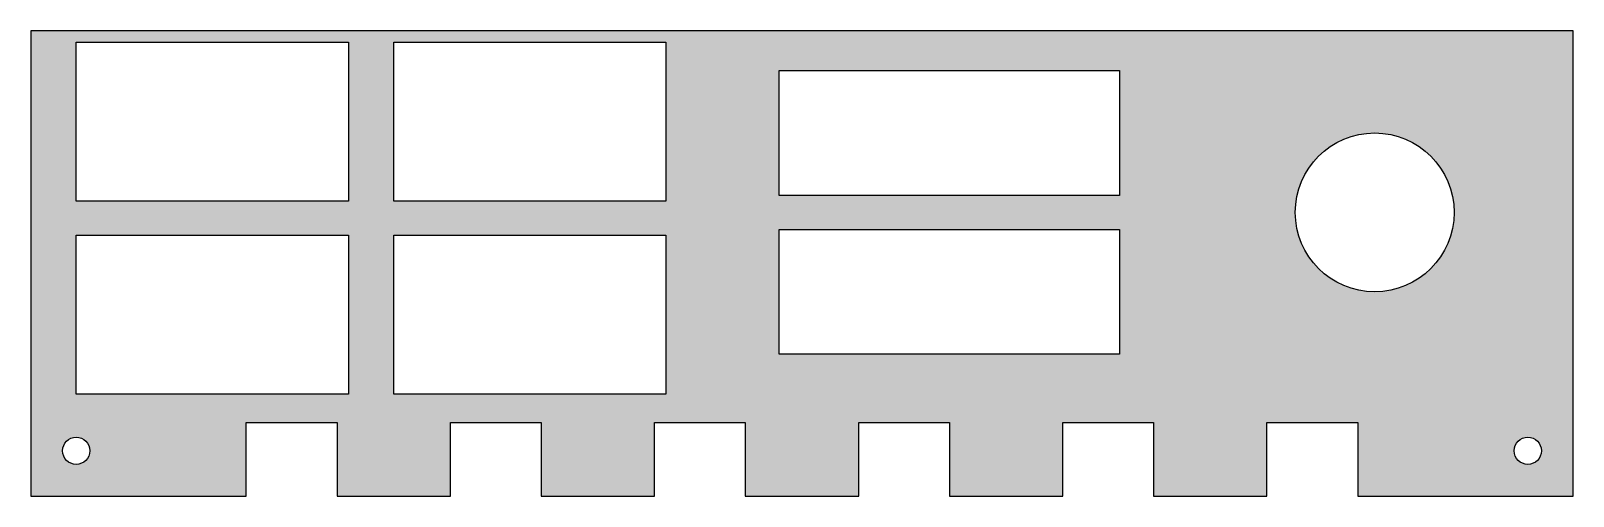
# Model space of a CAD drawing. Header units: inches. Extents: x 0 to 6.8, y 0.4 to 2.45.
import ezdxf

# ---------------------------------------------------------------- set-up
doc = ezdxf.new("R2010")
doc.units = ezdxf.units.IN
doc.layers.add('hrany', color=250, linetype='Continuous')

msp = doc.modelspace()

# ---------------------------------------------------------------- hatches: boundary and pattern name
at = {"layer": 'hrany', "lineweight": -3}
h = msp.add_hatch(color=256, dxfattribs=at)
h.dxf.hatch_style = 1
h.paths.add_polyline_path([(6.8, 2.45), (0, 2.45), (0, 0.4), (0.95, 0.4), (0.95, 0.725), (1.35, 0.725), (1.35, 0.4), (1.85, 0.4), (1.85, 0.725), (2.25, 0.725), (2.25, 0.4), (2.75, 0.4), (2.75, 0.725), (3.15, 0.725), (3.15, 0.4), (3.65, 0.4), (3.65, 0.725), (4.05, 0.725), (4.05, 0.4), (4.55, 0.4), (4.55, 0.725), (4.95, 0.725), (4.95, 0.4), (5.45, 0.4), (5.45, 0.725), (5.85, 0.725), (5.85, 0.4), (6.8, 0.4)])
h.paths.add_polyline_path([(2.8, 1.7), (1.6, 1.7), (1.6, 2.4), (2.8, 2.4)], flags=16)
h.paths.add_polyline_path([(3.3, 1.725), (3.3, 2.275), (4.8, 2.275), (4.8, 1.725)], flags=16)
h.paths.add_polyline_path([(3.3, 1.575), (4.8, 1.575), (4.8, 1.025), (3.3, 1.025)], flags=16)
h.paths.add_polyline_path([(2.8, 1.55), (2.8, 0.85), (1.6, 0.85), (1.6, 1.55)], flags=16)
h.paths.add_polyline_path([(1.4, 1.7), (0.2, 1.7), (0.2, 2.4), (1.4, 2.4)], flags=16)
h.paths.add_polyline_path([(1.4, 1.55), (1.4, 0.85), (0.2, 0.85), (0.2, 1.55)], flags=16)
h.paths.add_polyline_path([(6.275, 1.65, -1), (5.575, 1.65, -1)], flags=16)
h.paths.add_polyline_path([(0.26, 0.6, -1), (0.14, 0.6, -1)], flags=16)
h.paths.add_polyline_path([(6.66, 0.6, -1), (6.54, 0.6, -1)], flags=16)

# ---------------------------------------------------------------- linework, layer by layer
for points in [[(6.8, 0.4), (6.8, 2.45), (0, 2.45), (0, 0.4)], [(0, 0.4), (0.95, 0.4)], [(1.35, 0.4), (1.85, 0.4)], [(2.25, 0.4), (2.75, 0.4)], [(3.15, 0.4), (3.65, 0.4)], [(4.05, 0.4), (4.55, 0.4)], [(4.95, 0.4), (5.45, 0.4)], [(5.85, 0.4), (6.8, 0.4)]]:
    msp.add_lwpolyline(points, dxfattribs=at)
for points in [[(0.2, 2.4), (1.4, 2.4), (1.4, 1.7), (0.2, 1.7)], [(1.6, 2.4), (2.8, 2.4), (2.8, 1.7), (1.6, 1.7)], [(3.3, 2.275), (4.8, 2.275), (4.8, 1.725), (3.3, 1.725)], [(3.3, 1.575), (4.8, 1.575), (4.8, 1.025), (3.3, 1.025)], [(0.2, 1.55), (1.4, 1.55), (1.4, 0.85), (0.2, 0.85)], [(1.6, 1.55), (2.8, 1.55), (2.8, 0.85), (1.6, 0.85)]]:
    msp.add_lwpolyline(points, close=True, dxfattribs=at)
at = {"layer": 'hrany'}
for points in [[(0.95, 0.4), (0.95, 0.725), (1.35, 0.725), (1.35, 0.4)], [(1.85, 0.4), (1.85, 0.725), (2.25, 0.725), (2.25, 0.4)], [(2.75, 0.4), (2.75, 0.725), (3.15, 0.725), (3.15, 0.4)], [(3.65, 0.4), (3.65, 0.725), (4.05, 0.725), (4.05, 0.4)], [(4.55, 0.4), (4.55, 0.725), (4.95, 0.725), (4.95, 0.4)], [(5.45, 0.4), (5.45, 0.725), (5.85, 0.725), (5.85, 0.4)]]:
    msp.add_lwpolyline(points, dxfattribs=at)
at = {"layer": 'hrany', "lineweight": -3}
for centre, radius in [((5.925, 1.65), 0.35), ((0.2, 0.6), 0.06), ((6.6, 0.6), 0.06)]:
    msp.add_circle(centre, radius, dxfattribs=at)

doc.saveas('drawing.dxf')
